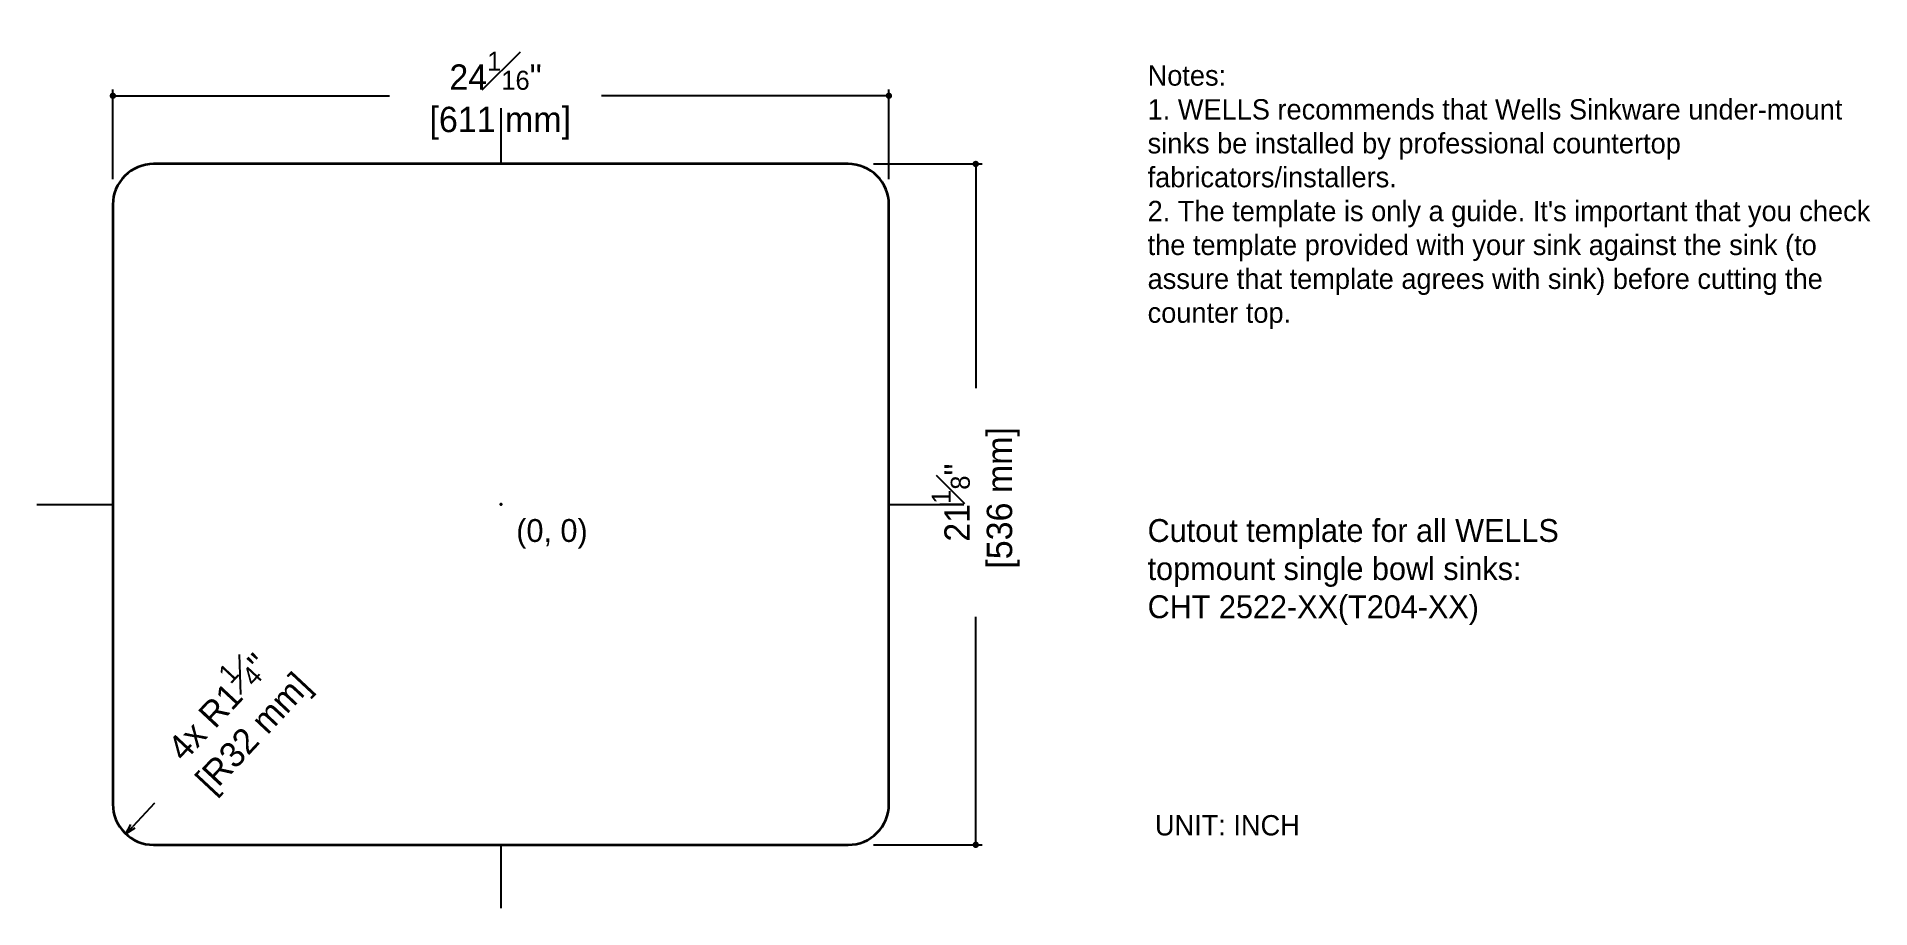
# Model space of a CAD drawing. Header units: millimetres. Extents: x -10 to 1434, y 0 to 686.
import ezdxf

# ---------------------------------------------------------------- set-up
doc = ezdxf.new("R2010")
doc.units = ezdxf.units.MM
doc.dimstyles.new('ISO-25', dxfattribs={"dimtxt": 20, "dimasz": 5, "dimexe": 5, "dimexo": 20, "dimgap": 10, "dimtad": 0, "dimdec": 4, "dimlfac": 0.03937, "dimlunit": 5, "dimtxsty": 'Standard', "dimblk": 'DOT', "dimcen": 2.5, "dimclrd": 1, "dimclre": 1, "dimadec": 0, "dimazin": 0, "dimtfac": 0.75, "dimtdec": 4, "dimtmove": 0, "dimatfit": 3, "dimldrblk": 'DOT', "dimfxl": 1, "dimfrac": 1, "dimarcsym": 0})

# ---------------------------------------------------------------- blocks, each defined once
blk = doc.blocks.new('_Dot')
at = {"color": 0, "linetype": 'ByBlock', "lineweight": -2}
blk.add_line((-0.5, 0), (-1, 0), dxfattribs=at)
at = {"color": 0, "linetype": 'ByBlock', "const_width": 0.5}
blk.add_lwpolyline([(-0.25, 0, 1), (0.25, 0, 1)], format="xyb", close=True, dxfattribs=at)
blk = doc.blocks.new('*D1')
at = {"color": 3, "lineweight": -2}
for p, q in [((50, 574), (50, 644.7)), ((55, 639.7), (267.9, 639.7)), ((656, 639.7), (434.6, 639.7)), ((661, 574), (661, 644.7))]:
    blk.add_line(p, q, dxfattribs=at)
at = {"layer": 'Defpoints', "color": 0}
for p in [(661, 639.7), (50, 554), (661, 554)]:
    blk.add_point(p, dxfattribs=at)
at = {"color": 3, "lineweight": -2, "xscale": 5, "yscale": 5, "zscale": 5, "rotation": 180}
blk.add_blockref('_Dot', (50, 639.7), dxfattribs=at)
at = {"color": 3, "lineweight": -2, "xscale": 5, "yscale": 5, "zscale": 5}
blk.add_blockref('_Dot', (661, 639.7), dxfattribs=at)
at = {"color": 3, "insert": (351.3, 639.7), "char_height": 20, "attachment_point": 5}
blk.add_mtext('24{\\H0.750000x;\\S1#16;}"\\P [611 mm]', dxfattribs=at)
blk = doc.blocks.new('*D3')
at = {"color": 3, "lineweight": -2}
for p, q in [((649, 586), (734.4, 586)), ((729.4, 581), (729.4, 409.4)), ((729.4, 55), (729.4, 229.4)), ((649, 50), (734.4, 50))]:
    blk.add_line(p, q, dxfattribs=at)
at = {"layer": 'Defpoints', "color": 0}
for p in [(629, 586), (629, 50), (729.4, 50)]:
    blk.add_point(p, dxfattribs=at)
at = {"color": 3, "lineweight": -2, "xscale": 5, "yscale": 5, "zscale": 5}
for p, rotation in [((729.4, 586), 90), ((729.4, 50), 270)]:
    blk.add_blockref('_Dot', p, dxfattribs=dict(at, rotation=rotation))
at = {"color": 3, "insert": (729.4, 319.4), "char_height": 20, "attachment_point": 5, "rotation": 90}
blk.add_mtext('21{\\H0.750000x;\\S1#8;}"\\P [536 mm]', dxfattribs=at)
blk = doc.blocks.new('_Open30')
at = {"color": 0, "linetype": 'ByBlock', "lineweight": -2}
for p, q in [((-1, 0.27), (0, 0)), ((0, 0), (-1, -0.27)), ((0, 0), (-1, 0))]:
    blk.add_line(p, q, dxfattribs=at)
blk = doc.blocks.new('*D4')
at = {"color": 3, "lineweight": -2}
blk.add_line((82.7, 82.7), (65.6, 64.5), dxfattribs=at)
at = {"layer": 'Defpoints', "color": 0}
for p in [(82, 82), (60.2, 58.6)]:
    blk.add_point(p, dxfattribs=at)
at = {"color": 3, "lineweight": -2, "xscale": 8, "yscale": 8, "zscale": 8, "rotation": 226.9649256296149}
blk.add_blockref('_Open30', (60.2, 58.6), dxfattribs=at)
at = {"color": 0, "insert": (144.1, 148.5), "char_height": 20, "attachment_point": 5, "rotation": 46.9649}
blk.add_mtext('4x R1{\\H0.750000x;\\S1#4;}"\\P [R32 mm]', dxfattribs=at)

msp = doc.modelspace()

# ---------------------------------------------------------------- linework, layer by layer
at = {"color": 1}
for p, q in [((355.5, 630), (355.5, 586)), ((-10, 318), (50, 318)), ((661, 318), (720, 318)), ((355.5, 50), (355.5, 0))]:
    msp.add_line(p, q, dxfattribs=at)
msp.add_line((720, 318), (701.05372, 318))
at = {"lineweight": 35}
msp.add_lwpolyline([(82, 50), (629, 50, 0.4142135624), (661, 82), (661, 554, 0.4142135624), (629, 586), (82, 586, 0.4142135624), (50, 554), (50, 82, 0.4142135624)], format="xyb", close=True, dxfattribs=at)
msp.add_point((355.5, 318))
at = {"color": 1, "lineweight": 40}
msp.add_point((355.5, 318), dxfattribs=at)

# ---------------------------------------------------------------- texts
at = {"attachment_point": 1}
for s, insert, char_height, width in [("{\\C4;Notes: \\P1. WELLS recommends that Wells Sinkware under-mount sinks be installed by professional countertop fabricators/installers. \\P2. The template is only a guide. It's important that you check the template provided with your sink against the sink (to assure that template agrees with sink) before cutting the counter top.}", (864.71084, 663.6536), 16, 579.701176), ('{\\C1;(0, 0)}', (367.63254, 306.43598), 18, 99.4156602), ('{\\C3;UNIT: INCH}', (870.44636, 73.38492), 16, 291.7998033)]:
    msp.add_mtext(s, dxfattribs=dict(at, insert=insert, char_height=char_height, width=width))
at = {"color": 4, "insert": (864.71084, 306.43598), "char_height": 18, "width": 375.885833, "attachment_point": 1}
msp.add_mtext('{\\C3;Cutout template for all WELLS topmount single bowl sinks:\\PCHT 2522-XX(T204-XX)}', dxfattribs=at)

# ---------------------------------------------------------------- dimensions: what is measured, and where the dimension line sits
at = {"color": 3}
dim = msp.add_linear_dim(base=(661, 639.68124), p1=(50, 554), p2=(661, 554), dimstyle='ISO-25', override={"dimpost": '"\\X', "dimclrd": 3, "dimclre": 3, "dimclrt": 3}, dxfattribs=at)
dim.commit()
dim.dimension.update_dxf_attribs({"geometry": '*D1', "text_midpoint": (351.26188, 639.68124), "dimtype": 160})
dim = msp.add_linear_dim(base=(729.38705, 50), p1=(629, 586), p2=(629, 50), angle=90, dimstyle='ISO-25', override={"dimpost": '"\\X', "dimclrd": 3, "dimclre": 3, "dimclrt": 3}, dxfattribs=at)
dim.commit()
dim.dimension.update_dxf_attribs({"geometry": '*D3', "text_midpoint": (729.38705, 319.36426), "dimtype": 160})
dim = msp.add_radius_dim(center=(82, 82), mpoint=(60.16173, 58.61005), text='4x <>', dimstyle='ISO-25', override={"dimasz": 8, "dimpost": '"\\X', "dimblk2": 'Open30', "dimsah": 1, "dimclrd": 3, "dimtmove": 1}, dxfattribs=at)
dim.commit()
dim.dimension.update_dxf_attribs({"geometry": '*D4', "text_midpoint": (144.11504, 148.52853), "dimtype": 164})

doc.saveas('drawing.dxf')
